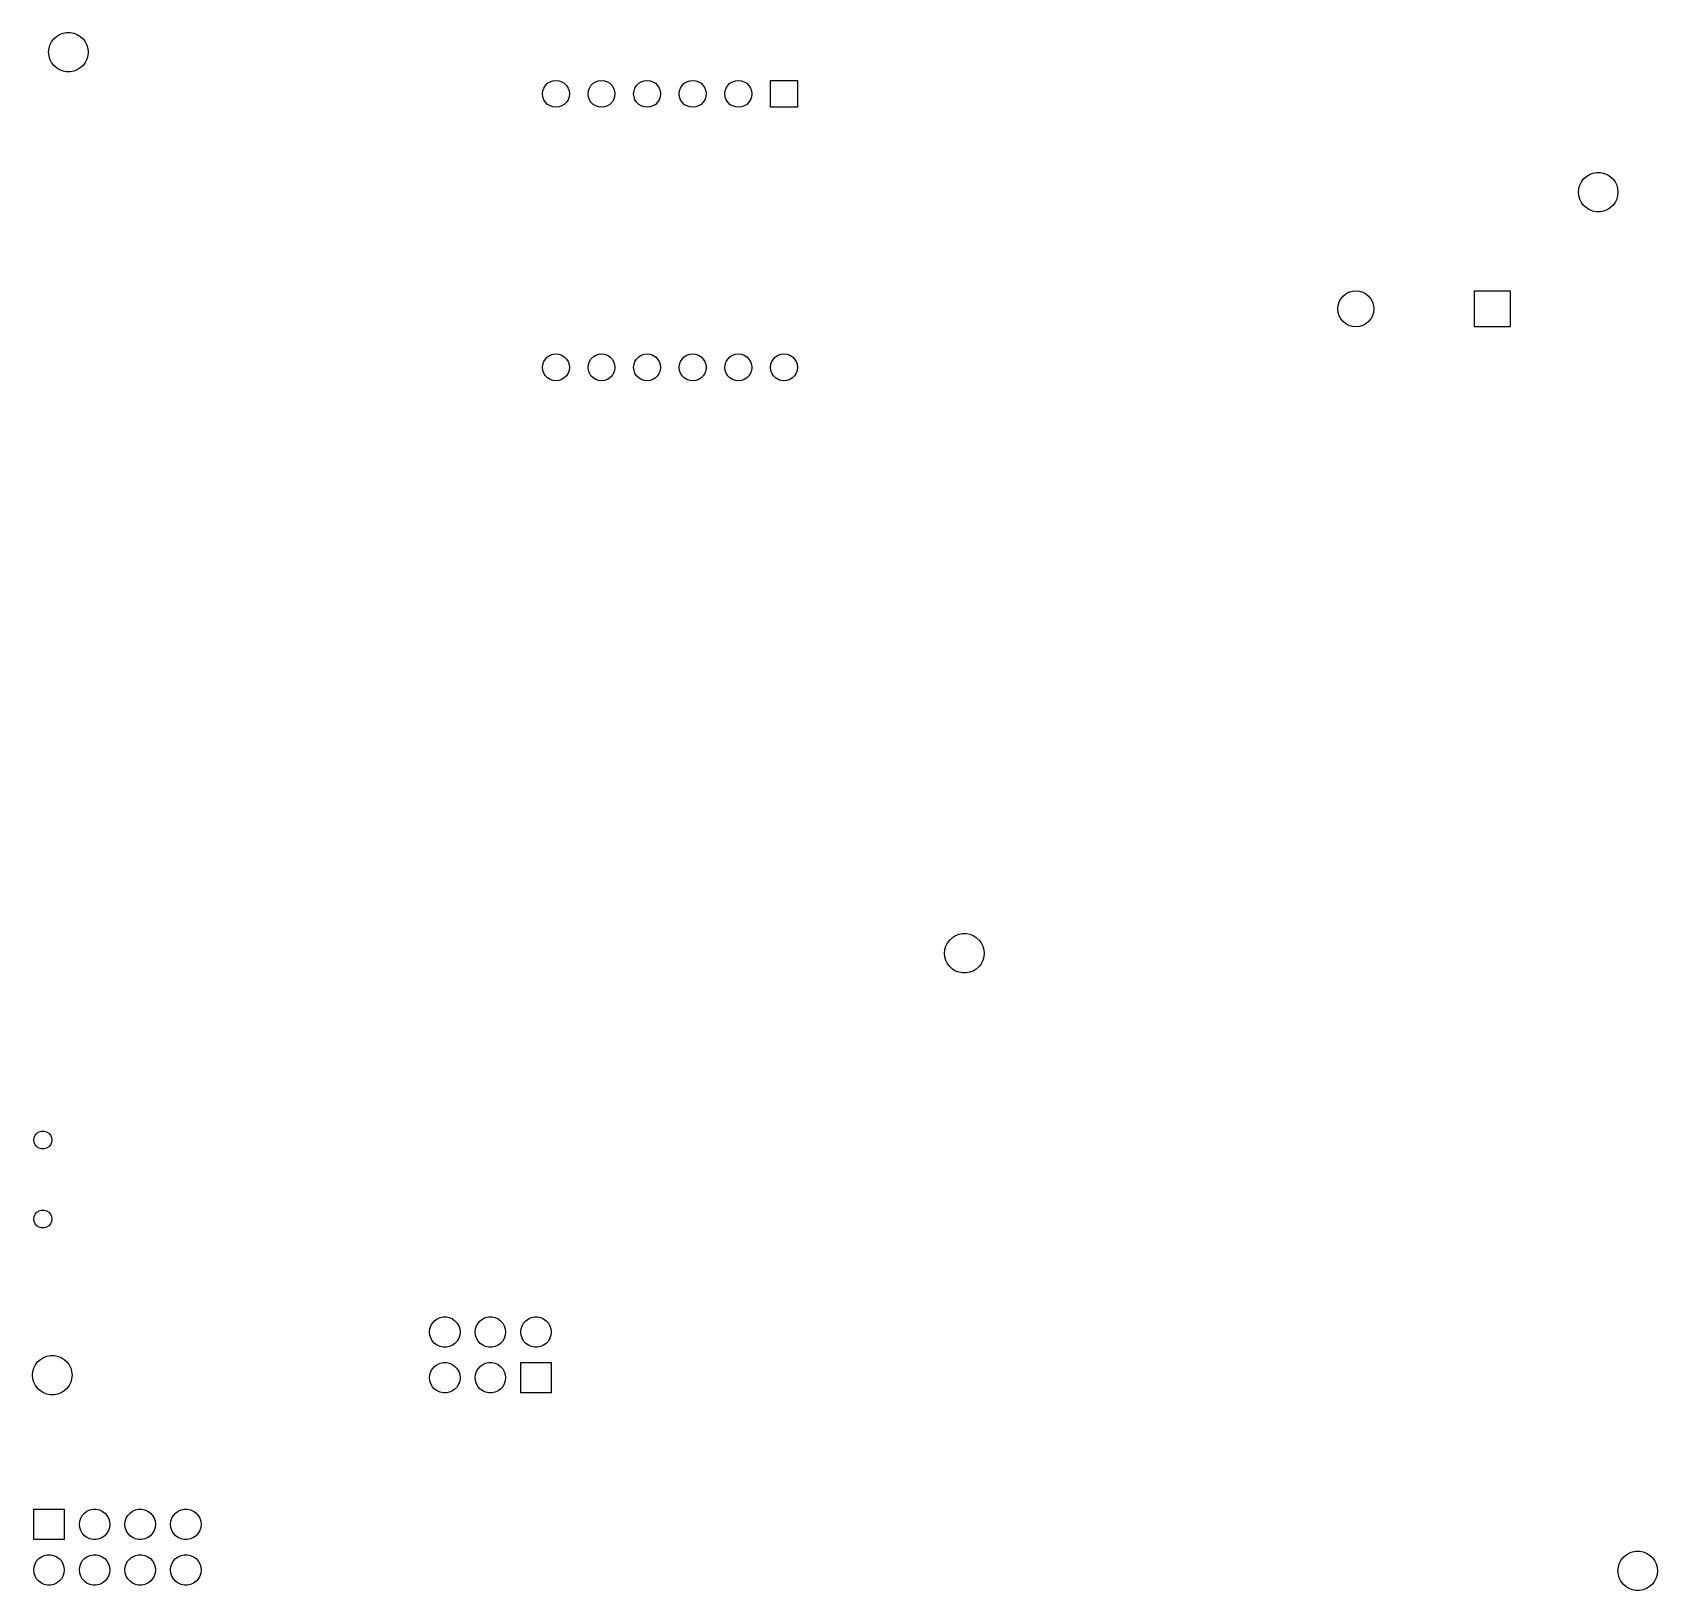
# Model space of a CAD drawing. Extents: x 102 to 192.5, y -137.9 to -51.1.
import ezdxf

# ---------------------------------------------------------------- set-up
doc = ezdxf.new("R2010")
doc.units = 0
doc.layers.add('BLACK', color=7, linetype='CONTINUOUS')

msp = doc.modelspace()

# ---------------------------------------------------------------- linework, layer by layer
at = {"layer": 'BLACK', "linetype": 'CONTINUOUS'}
for p, q in [((103.065, -51.6209), (103.187, -51.4589)), ((103.187, -51.4589), (103.337, -51.3222)), ((103.337, -51.3222), (103.51, -51.2153)), ((103.51, -51.2153), (103.699, -51.142)), ((103.699, -51.142), (103.899, -51.1047)), ((103.899, -51.1047), (104.101, -51.1047)), ((104.101, -51.1047), (104.301, -51.142)), ((104.301, -51.142), (104.49, -51.2153)), ((104.49, -51.2153), (104.663, -51.3222)), ((104.663, -51.3222), (104.813, -51.4589)), ((104.813, -51.4589), (104.935, -51.6209)), ((102.9, -52.2), (102.919, -51.9979)), ((102.919, -52.4021), (102.9, -52.2)), ((102.919, -51.9979), (102.974, -51.8026)), ((102.974, -52.5974), (102.919, -52.4021)), ((102.974, -51.8026), (103.065, -51.6209)), ((104.935, -51.6209), (105.026, -51.8026)), ((105.026, -51.8026), (105.081, -51.9979)), ((105.081, -52.4021), (105.026, -52.5974)), ((105.081, -51.9979), (105.1, -52.2)), ((105.1, -52.2), (105.081, -52.4021)), ((103.065, -52.7791), (102.974, -52.5974)), ((103.187, -52.9411), (103.065, -52.7791)), ((103.337, -53.0778), (103.187, -52.9411)), ((103.51, -53.1847), (103.337, -53.0778)), ((103.699, -53.258), (103.51, -53.1847)), ((103.899, -53.2953), (103.699, -53.258)), ((104.101, -53.2953), (103.899, -53.2953)), ((104.301, -53.258), (104.101, -53.2953)), ((104.49, -53.1847), (104.301, -53.258)), ((104.663, -53.0778), (104.49, -53.1847)), ((104.813, -52.9411), (104.663, -53.0778)), ((104.935, -52.7791), (104.813, -52.9411)), ((105.026, -52.5974), (104.935, -52.7791)), ((130.419, -54.3556), (130.474, -54.1971)), ((130.474, -54.1971), (130.564, -54.0549)), ((130.564, -54.0549), (130.682, -53.9361)), ((130.682, -53.9361), (130.825, -53.8468)), ((130.825, -53.8468), (130.983, -53.7913)), ((130.983, -53.7913), (131.15, -53.7725)), ((131.15, -53.7725), (131.317, -53.7913)), ((131.317, -53.7913), (131.475, -53.8468)), ((131.475, -53.8468), (131.618, -53.9361)), ((131.618, -53.9361), (131.736, -54.0549)), ((131.736, -54.0549), (131.826, -54.1971)), ((131.826, -54.1971), (131.881, -54.3556)), ((132.959, -54.3556), (133.014, -54.1971)), ((133.014, -54.1971), (133.104, -54.0549)), ((133.104, -54.0549), (133.222, -53.9361)), ((133.222, -53.9361), (133.365, -53.8468)), ((133.365, -53.8468), (133.523, -53.7913)), ((133.523, -53.7913), (133.69, -53.7725)), ((133.69, -53.7725), (133.857, -53.7913)), ((133.857, -53.7913), (134.015, -53.8468)), ((134.015, -53.8468), (134.158, -53.9361)), ((134.158, -53.9361), (134.276, -54.0549)), ((134.276, -54.0549), (134.366, -54.1971)), ((134.366, -54.1971), (134.421, -54.3556)), ((135.499, -54.3556), (135.554, -54.1971)), ((135.554, -54.1971), (135.644, -54.0549)), ((135.644, -54.0549), (135.762, -53.9361)), ((135.762, -53.9361), (135.905, -53.8468)), ((135.905, -53.8468), (136.063, -53.7913)), ((136.063, -53.7913), (136.23, -53.7725)), ((136.23, -53.7725), (136.397, -53.7913)), ((136.397, -53.7913), (136.555, -53.8468)), ((136.555, -53.8468), (136.698, -53.9361)), ((136.698, -53.9361), (136.816, -54.0549)), ((136.816, -54.0549), (136.906, -54.1971)), ((136.906, -54.1971), (136.961, -54.3556)), ((138.039, -54.3556), (138.094, -54.1971)), ((138.094, -54.1971), (138.184, -54.0549)), ((138.184, -54.0549), (138.302, -53.9361)), ((138.302, -53.9361), (138.445, -53.8468)), ((138.445, -53.8468), (138.603, -53.7913)), ((138.603, -53.7913), (138.77, -53.7725)), ((138.77, -53.7725), (138.937, -53.7913)), ((138.937, -53.7913), (139.095, -53.8468)), ((139.095, -53.8468), (139.238, -53.9361)), ((139.238, -53.9361), (139.356, -54.0549)), ((139.356, -54.0549), (139.446, -54.1971)), ((139.446, -54.1971), (139.501, -54.3556)), ((140.579, -54.3556), (140.634, -54.1971)), ((140.634, -54.1971), (140.724, -54.0549)), ((140.724, -54.0549), (140.842, -53.9361)), ((140.842, -53.9361), (140.985, -53.8468)), ((140.985, -53.8468), (141.143, -53.7913)), ((141.143, -53.7913), (141.31, -53.7725)), ((141.31, -53.7725), (141.477, -53.7913)), ((141.477, -53.7913), (141.635, -53.8468)), ((141.635, -53.8468), (141.778, -53.9361)), ((141.778, -53.9361), (141.896, -54.0549)), ((141.896, -54.0549), (141.986, -54.1971)), ((141.986, -54.1971), (142.041, -54.3556)), ((143.1, -55.2725), (143.1, -53.7725)), ((143.1, -53.7725), (144.6, -53.7725)), ((144.6, -53.7725), (144.6, -55.2725)), ((130.4, -54.5225), (130.419, -54.3556)), ((130.419, -54.6894), (130.4, -54.5225)), ((130.474, -54.8479), (130.419, -54.6894)), ((130.564, -54.9901), (130.474, -54.8479)), ((130.682, -55.1089), (130.564, -54.9901)), ((130.825, -55.1982), (130.682, -55.1089)), ((130.983, -55.2537), (130.825, -55.1982)), ((131.475, -55.1982), (131.317, -55.2537)), ((131.618, -55.1089), (131.475, -55.1982)), ((131.736, -54.9901), (131.618, -55.1089)), ((131.826, -54.8479), (131.736, -54.9901)), ((131.881, -54.6894), (131.826, -54.8479)), ((131.881, -54.3556), (131.9, -54.5225)), ((131.9, -54.5225), (131.881, -54.6894)), ((132.94, -54.5225), (132.959, -54.3556)), ((132.959, -54.6894), (132.94, -54.5225)), ((133.014, -54.8479), (132.959, -54.6894)), ((133.104, -54.9901), (133.014, -54.8479)), ((133.222, -55.1089), (133.104, -54.9901)), ((133.365, -55.1982), (133.222, -55.1089)), ((133.523, -55.2537), (133.365, -55.1982)), ((134.015, -55.1982), (133.857, -55.2537)), ((134.158, -55.1089), (134.015, -55.1982)), ((134.276, -54.9901), (134.158, -55.1089)), ((134.366, -54.8479), (134.276, -54.9901)), ((134.421, -54.6894), (134.366, -54.8479)), ((134.421, -54.3556), (134.44, -54.5225)), ((134.44, -54.5225), (134.421, -54.6894)), ((135.48, -54.5225), (135.499, -54.3556)), ((135.499, -54.6894), (135.48, -54.5225)), ((135.554, -54.8479), (135.499, -54.6894)), ((135.644, -54.9901), (135.554, -54.8479)), ((135.762, -55.1089), (135.644, -54.9901)), ((135.905, -55.1982), (135.762, -55.1089)), ((136.063, -55.2537), (135.905, -55.1982)), ((136.555, -55.1982), (136.397, -55.2537)), ((136.698, -55.1089), (136.555, -55.1982)), ((136.816, -54.9901), (136.698, -55.1089)), ((136.906, -54.8479), (136.816, -54.9901)), ((136.961, -54.6894), (136.906, -54.8479)), ((136.961, -54.3556), (136.98, -54.5225)), ((136.98, -54.5225), (136.961, -54.6894)), ((138.02, -54.5225), (138.039, -54.3556)), ((138.039, -54.6894), (138.02, -54.5225)), ((138.094, -54.8479), (138.039, -54.6894)), ((138.184, -54.9901), (138.094, -54.8479)), ((138.302, -55.1089), (138.184, -54.9901)), ((138.445, -55.1982), (138.302, -55.1089)), ((138.603, -55.2537), (138.445, -55.1982)), ((139.095, -55.1982), (138.937, -55.2537)), ((139.238, -55.1089), (139.095, -55.1982)), ((139.356, -54.9901), (139.238, -55.1089)), ((139.446, -54.8479), (139.356, -54.9901)), ((139.501, -54.6894), (139.446, -54.8479)), ((139.501, -54.3556), (139.52, -54.5225)), ((139.52, -54.5225), (139.501, -54.6894)), ((140.56, -54.5225), (140.579, -54.3556)), ((140.579, -54.6894), (140.56, -54.5225)), ((140.634, -54.8479), (140.579, -54.6894)), ((140.724, -54.9901), (140.634, -54.8479)), ((140.842, -55.1089), (140.724, -54.9901)), ((140.985, -55.1982), (140.842, -55.1089)), ((141.143, -55.2537), (140.985, -55.1982)), ((141.635, -55.1982), (141.477, -55.2537)), ((141.778, -55.1089), (141.635, -55.1982)), ((141.896, -54.9901), (141.778, -55.1089)), ((141.986, -54.8479), (141.896, -54.9901)), ((142.041, -54.6894), (141.986, -54.8479)), ((142.041, -54.3556), (142.06, -54.5225)), ((142.06, -54.5225), (142.041, -54.6894)), ((131.15, -55.2725), (130.983, -55.2537)), ((131.317, -55.2537), (131.15, -55.2725)), ((133.69, -55.2725), (133.523, -55.2537)), ((133.857, -55.2537), (133.69, -55.2725)), ((136.23, -55.2725), (136.063, -55.2537)), ((136.397, -55.2537), (136.23, -55.2725)), ((138.77, -55.2725), (138.603, -55.2537)), ((138.937, -55.2537), (138.77, -55.2725)), ((141.31, -55.2725), (141.143, -55.2537)), ((141.477, -55.2537), (141.31, -55.2725)), ((144.6, -55.2725), (143.1, -55.2725)), ((188.119, -59.7979), (188.174, -59.6026)), ((188.174, -59.6026), (188.265, -59.4209)), ((188.265, -59.4209), (188.387, -59.2589)), ((188.387, -59.2589), (188.537, -59.1222)), ((188.537, -59.1222), (188.71, -59.0153)), ((188.71, -59.0153), (188.899, -58.942)), ((188.899, -58.942), (189.099, -58.9047)), ((189.099, -58.9047), (189.301, -58.9047)), ((189.301, -58.9047), (189.501, -58.942)), ((189.501, -58.942), (189.69, -59.0153)), ((189.69, -59.0153), (189.863, -59.1222)), ((189.863, -59.1222), (190.013, -59.2589)), ((190.013, -59.2589), (190.135, -59.4209)), ((190.135, -59.4209), (190.226, -59.6026)), ((190.226, -59.6026), (190.281, -59.7979)), ((188.1, -60), (188.119, -59.7979)), ((188.119, -60.2021), (188.1, -60)), ((188.174, -60.3974), (188.119, -60.2021)), ((188.265, -60.5791), (188.174, -60.3974)), ((188.387, -60.7411), (188.265, -60.5791)), ((190.135, -60.5791), (190.013, -60.7411)), ((190.226, -60.3974), (190.135, -60.5791)), ((190.281, -60.2021), (190.226, -60.3974)), ((190.281, -59.7979), (190.3, -60)), ((190.3, -60), (190.281, -60.2021)), ((188.537, -60.8778), (188.387, -60.7411)), ((188.71, -60.9847), (188.537, -60.8778)), ((188.899, -61.058), (188.71, -60.9847)), ((189.099, -61.0953), (188.899, -61.058)), ((189.301, -61.0953), (189.099, -61.0953)), ((189.501, -61.058), (189.301, -61.0953)), ((189.69, -60.9847), (189.501, -61.058)), ((189.863, -60.8778), (189.69, -60.9847)), ((190.013, -60.7411), (189.863, -60.8778)), ((174.776, -66.1173), (174.869, -65.9444)), ((174.869, -65.9444), (174.993, -65.7929)), ((174.993, -65.7929), (175.144, -65.6685)), ((175.144, -65.6685), (175.317, -65.5761)), ((175.317, -65.5761), (175.505, -65.5192)), ((175.505, -65.5192), (175.7, -65.5)), ((175.7, -65.5), (175.895, -65.5192)), ((175.895, -65.5192), (176.083, -65.5761)), ((176.083, -65.5761), (176.256, -65.6685)), ((176.256, -65.6685), (176.407, -65.7929)), ((176.407, -65.7929), (176.531, -65.9444)), ((176.531, -65.9444), (176.624, -66.1173)), ((182.3, -67.5), (182.3, -65.5)), ((182.3, -65.5), (184.3, -65.5)), ((184.3, -65.5), (184.3, -67.5)), ((174.7, -66.5), (174.719, -66.3049)), ((174.719, -66.6951), (174.7, -66.5)), ((174.719, -66.3049), (174.776, -66.1173)), ((174.776, -66.8827), (174.719, -66.6951)), ((174.869, -67.0556), (174.776, -66.8827)), ((176.624, -66.8827), (176.531, -67.0556)), ((176.624, -66.1173), (176.681, -66.3049)), ((176.681, -66.6951), (176.624, -66.8827)), ((176.681, -66.3049), (176.7, -66.5)), ((176.7, -66.5), (176.681, -66.6951)), ((174.993, -67.2071), (174.869, -67.0556)), ((175.144, -67.3315), (174.993, -67.2071)), ((175.317, -67.4239), (175.144, -67.3315)), ((175.505, -67.4808), (175.317, -67.4239)), ((175.7, -67.5), (175.505, -67.4808)), ((175.895, -67.4808), (175.7, -67.5)), ((176.083, -67.4239), (175.895, -67.4808)), ((176.256, -67.3315), (176.083, -67.4239)), ((176.407, -67.2071), (176.256, -67.3315)), ((176.531, -67.0556), (176.407, -67.2071)), ((184.3, -67.5), (182.3, -67.5)), ((130.4, -69.7625), (130.419, -69.5956)), ((130.419, -69.5956), (130.474, -69.4371)), ((130.474, -69.4371), (130.564, -69.2949)), ((130.564, -69.2949), (130.682, -69.1761)), ((130.682, -69.1761), (130.825, -69.0868)), ((130.825, -69.0868), (130.983, -69.0313)), ((130.983, -69.0313), (131.15, -69.0125)), ((131.15, -69.0125), (131.317, -69.0313)), ((131.317, -69.0313), (131.475, -69.0868)), ((131.475, -69.0868), (131.618, -69.1761)), ((131.618, -69.1761), (131.736, -69.2949)), ((131.736, -69.2949), (131.826, -69.4371)), ((131.826, -69.4371), (131.881, -69.5956)), ((131.881, -69.5956), (131.9, -69.7625)), ((132.94, -69.7625), (132.959, -69.5956)), ((132.959, -69.5956), (133.014, -69.4371)), ((133.014, -69.4371), (133.104, -69.2949)), ((133.104, -69.2949), (133.222, -69.1761)), ((133.222, -69.1761), (133.365, -69.0868)), ((133.365, -69.0868), (133.523, -69.0313)), ((133.523, -69.0313), (133.69, -69.0125)), ((133.69, -69.0125), (133.857, -69.0313)), ((133.857, -69.0313), (134.015, -69.0868)), ((134.015, -69.0868), (134.158, -69.1761)), ((134.158, -69.1761), (134.276, -69.2949)), ((134.276, -69.2949), (134.366, -69.4371)), ((134.366, -69.4371), (134.421, -69.5956)), ((134.421, -69.5956), (134.44, -69.7625)), ((135.48, -69.7625), (135.499, -69.5956)), ((135.499, -69.5956), (135.554, -69.4371)), ((135.554, -69.4371), (135.644, -69.2949)), ((135.644, -69.2949), (135.762, -69.1761)), ((135.762, -69.1761), (135.905, -69.0868)), ((135.905, -69.0868), (136.063, -69.0313)), ((136.063, -69.0313), (136.23, -69.0125)), ((136.23, -69.0125), (136.397, -69.0313)), ((136.397, -69.0313), (136.555, -69.0868)), ((136.555, -69.0868), (136.698, -69.1761)), ((136.698, -69.1761), (136.816, -69.2949)), ((136.816, -69.2949), (136.906, -69.4371)), ((136.906, -69.4371), (136.961, -69.5956)), ((136.961, -69.5956), (136.98, -69.7625)), ((138.02, -69.7625), (138.039, -69.5956)), ((138.039, -69.5956), (138.094, -69.4371)), ((138.094, -69.4371), (138.184, -69.2949)), ((138.184, -69.2949), (138.302, -69.1761)), ((138.302, -69.1761), (138.445, -69.0868)), ((138.445, -69.0868), (138.603, -69.0313)), ((138.603, -69.0313), (138.77, -69.0125)), ((138.77, -69.0125), (138.937, -69.0313)), ((138.937, -69.0313), (139.095, -69.0868)), ((139.095, -69.0868), (139.238, -69.1761)), ((139.238, -69.1761), (139.356, -69.2949)), ((139.356, -69.2949), (139.446, -69.4371)), ((139.446, -69.4371), (139.501, -69.5956)), ((139.501, -69.5956), (139.52, -69.7625)), ((140.56, -69.7625), (140.579, -69.5956)), ((140.579, -69.5956), (140.634, -69.4371)), ((140.634, -69.4371), (140.724, -69.2949)), ((140.724, -69.2949), (140.842, -69.1761)), ((140.842, -69.1761), (140.985, -69.0868)), ((140.985, -69.0868), (141.143, -69.0313)), ((141.143, -69.0313), (141.31, -69.0125)), ((141.31, -69.0125), (141.477, -69.0313)), ((141.477, -69.0313), (141.635, -69.0868)), ((141.635, -69.0868), (141.778, -69.1761)), ((141.778, -69.1761), (141.896, -69.2949)), ((141.896, -69.2949), (141.986, -69.4371)), ((141.986, -69.4371), (142.041, -69.5956)), ((142.041, -69.5956), (142.06, -69.7625)), ((143.1, -69.7625), (143.119, -69.5956)), ((143.119, -69.5956), (143.174, -69.4371)), ((143.174, -69.4371), (143.264, -69.2949)), ((143.264, -69.2949), (143.382, -69.1761)), ((143.382, -69.1761), (143.525, -69.0868)), ((143.525, -69.0868), (143.683, -69.0313)), ((143.683, -69.0313), (143.85, -69.0125)), ((143.85, -69.0125), (144.017, -69.0313)), ((144.017, -69.0313), (144.175, -69.0868)), ((144.175, -69.0868), (144.318, -69.1761)), ((144.318, -69.1761), (144.436, -69.2949)), ((144.436, -69.2949), (144.526, -69.4371)), ((144.526, -69.4371), (144.581, -69.5956)), ((144.581, -69.5956), (144.6, -69.7625)), ((130.419, -69.9294), (130.4, -69.7625)), ((130.474, -70.0879), (130.419, -69.9294)), ((130.564, -70.2301), (130.474, -70.0879)), ((130.682, -70.3489), (130.564, -70.2301)), ((130.825, -70.4382), (130.682, -70.3489)), ((130.983, -70.4937), (130.825, -70.4382)), ((131.15, -70.5125), (130.983, -70.4937)), ((131.317, -70.4937), (131.15, -70.5125)), ((131.475, -70.4382), (131.317, -70.4937)), ((131.618, -70.3489), (131.475, -70.4382)), ((131.736, -70.2301), (131.618, -70.3489)), ((131.826, -70.0879), (131.736, -70.2301)), ((131.881, -69.9294), (131.826, -70.0879)), ((131.9, -69.7625), (131.881, -69.9294)), ((132.959, -69.9294), (132.94, -69.7625)), ((133.014, -70.0879), (132.959, -69.9294)), ((133.104, -70.2301), (133.014, -70.0879)), ((133.222, -70.3489), (133.104, -70.2301)), ((133.365, -70.4382), (133.222, -70.3489)), ((133.523, -70.4937), (133.365, -70.4382)), ((133.69, -70.5125), (133.523, -70.4937)), ((133.857, -70.4937), (133.69, -70.5125)), ((134.015, -70.4382), (133.857, -70.4937)), ((134.158, -70.3489), (134.015, -70.4382)), ((134.276, -70.2301), (134.158, -70.3489)), ((134.366, -70.0879), (134.276, -70.2301)), ((134.421, -69.9294), (134.366, -70.0879)), ((134.44, -69.7625), (134.421, -69.9294)), ((135.499, -69.9294), (135.48, -69.7625)), ((135.554, -70.0879), (135.499, -69.9294)), ((135.644, -70.2301), (135.554, -70.0879)), ((135.762, -70.3489), (135.644, -70.2301)), ((135.905, -70.4382), (135.762, -70.3489)), ((136.063, -70.4937), (135.905, -70.4382)), ((136.23, -70.5125), (136.063, -70.4937)), ((136.397, -70.4937), (136.23, -70.5125)), ((136.555, -70.4382), (136.397, -70.4937)), ((136.698, -70.3489), (136.555, -70.4382)), ((136.816, -70.2301), (136.698, -70.3489)), ((136.906, -70.0879), (136.816, -70.2301)), ((136.961, -69.9294), (136.906, -70.0879)), ((136.98, -69.7625), (136.961, -69.9294)), ((138.039, -69.9294), (138.02, -69.7625)), ((138.094, -70.0879), (138.039, -69.9294)), ((138.184, -70.2301), (138.094, -70.0879)), ((138.302, -70.3489), (138.184, -70.2301)), ((138.445, -70.4382), (138.302, -70.3489)), ((138.603, -70.4937), (138.445, -70.4382)), ((138.77, -70.5125), (138.603, -70.4937)), ((138.937, -70.4937), (138.77, -70.5125)), ((139.095, -70.4382), (138.937, -70.4937)), ((139.238, -70.3489), (139.095, -70.4382)), ((139.356, -70.2301), (139.238, -70.3489)), ((139.446, -70.0879), (139.356, -70.2301)), ((139.501, -69.9294), (139.446, -70.0879)), ((139.52, -69.7625), (139.501, -69.9294)), ((140.579, -69.9294), (140.56, -69.7625)), ((140.634, -70.0879), (140.579, -69.9294)), ((140.724, -70.2301), (140.634, -70.0879)), ((140.842, -70.3489), (140.724, -70.2301)), ((140.985, -70.4382), (140.842, -70.3489)), ((141.143, -70.4937), (140.985, -70.4382)), ((141.31, -70.5125), (141.143, -70.4937)), ((141.477, -70.4937), (141.31, -70.5125)), ((141.635, -70.4382), (141.477, -70.4937)), ((141.778, -70.3489), (141.635, -70.4382)), ((141.896, -70.2301), (141.778, -70.3489)), ((141.986, -70.0879), (141.896, -70.2301)), ((142.041, -69.9294), (141.986, -70.0879)), ((142.06, -69.7625), (142.041, -69.9294)), ((143.119, -69.9294), (143.1, -69.7625)), ((143.174, -70.0879), (143.119, -69.9294)), ((143.264, -70.2301), (143.174, -70.0879)), ((143.382, -70.3489), (143.264, -70.2301)), ((143.525, -70.4382), (143.382, -70.3489)), ((143.683, -70.4937), (143.525, -70.4382)), ((143.85, -70.5125), (143.683, -70.4937)), ((144.017, -70.4937), (143.85, -70.5125)), ((144.175, -70.4382), (144.017, -70.4937)), ((144.318, -70.3489), (144.175, -70.4382)), ((144.436, -70.2301), (144.318, -70.3489)), ((144.526, -70.0879), (144.436, -70.2301)), ((144.581, -69.9294), (144.526, -70.0879)), ((144.6, -69.7625), (144.581, -69.9294)), ((153.41, -101.415), (153.599, -101.342)), ((153.599, -101.342), (153.799, -101.305)), ((153.799, -101.305), (154.001, -101.305)), ((154.001, -101.305), (154.201, -101.342)), ((154.201, -101.342), (154.39, -101.415)), ((152.8, -102.4), (152.819, -102.198)), ((152.819, -102.198), (152.874, -102.003)), ((152.874, -102.003), (152.965, -101.821)), ((152.965, -101.821), (153.087, -101.659)), ((153.087, -101.659), (153.237, -101.522)), ((153.237, -101.522), (153.41, -101.415)), ((154.39, -101.415), (154.563, -101.522)), ((154.563, -101.522), (154.713, -101.659)), ((154.713, -101.659), (154.835, -101.821)), ((154.835, -101.821), (154.926, -102.003)), ((154.926, -102.003), (154.981, -102.198)), ((154.981, -102.198), (155, -102.4)), ((152.819, -102.602), (152.8, -102.4)), ((152.874, -102.797), (152.819, -102.602)), ((152.965, -102.979), (152.874, -102.797)), ((153.087, -103.141), (152.965, -102.979)), ((153.237, -103.278), (153.087, -103.141)), ((154.713, -103.141), (154.563, -103.278)), ((154.835, -102.979), (154.713, -103.141)), ((154.926, -102.797), (154.835, -102.979)), ((154.981, -102.602), (154.926, -102.797)), ((155, -102.4), (154.981, -102.602)), ((153.41, -103.385), (153.237, -103.278)), ((153.599, -103.458), (153.41, -103.385)), ((153.799, -103.495), (153.599, -103.458)), ((154.001, -103.495), (153.799, -103.495)), ((154.201, -103.458), (154.001, -103.495)), ((154.39, -103.385), (154.201, -103.458)), ((154.563, -103.278), (154.39, -103.385)), ((102.075, -112.8), (102.095, -112.659)), ((102.095, -112.941), (102.075, -112.8)), ((102.095, -112.659), (102.154, -112.53)), ((102.154, -113.07), (102.095, -112.941)), ((102.154, -112.53), (102.248, -112.422)), ((102.248, -113.178), (102.154, -113.07)), ((102.248, -112.422), (102.367, -112.345)), ((102.367, -112.345), (102.504, -112.305)), ((102.504, -112.305), (102.646, -112.305)), ((102.646, -112.305), (102.783, -112.345)), ((102.783, -112.345), (102.902, -112.422)), ((102.902, -112.422), (102.996, -112.53)), ((102.996, -113.07), (102.902, -113.178)), ((102.996, -112.53), (103.055, -112.659)), ((103.055, -112.941), (102.996, -113.07)), ((103.055, -112.659), (103.075, -112.8)), ((103.075, -112.8), (103.055, -112.941)), ((102.367, -113.255), (102.248, -113.178)), ((102.504, -113.295), (102.367, -113.255)), ((102.646, -113.295), (102.504, -113.295)), ((102.783, -113.255), (102.646, -113.295)), ((102.902, -113.178), (102.783, -113.255)), ((102.248, -116.822), (102.367, -116.745)), ((102.367, -116.745), (102.504, -116.705)), ((102.504, -116.705), (102.646, -116.705)), ((102.646, -116.705), (102.783, -116.745)), ((102.783, -116.745), (102.902, -116.822)), ((102.075, -117.2), (102.095, -117.059)), ((102.095, -117.341), (102.075, -117.2)), ((102.095, -117.059), (102.154, -116.93)), ((102.154, -117.47), (102.095, -117.341)), ((102.154, -116.93), (102.248, -116.822)), ((102.248, -117.578), (102.154, -117.47)), ((102.367, -117.655), (102.248, -117.578)), ((102.902, -117.578), (102.783, -117.655)), ((102.902, -116.822), (102.996, -116.93)), ((102.996, -117.47), (102.902, -117.578)), ((102.996, -116.93), (103.055, -117.059)), ((103.055, -117.341), (102.996, -117.47)), ((103.055, -117.059), (103.075, -117.2)), ((103.075, -117.2), (103.055, -117.341)), ((102.504, -117.695), (102.367, -117.655)), ((102.646, -117.695), (102.504, -117.695)), ((102.783, -117.655), (102.646, -117.695)), ((124.183, -123.154), (124.272, -123)), ((124.272, -123), (124.391, -122.868)), ((124.391, -122.868), (124.535, -122.764)), ((124.535, -122.764), (124.697, -122.692)), ((124.697, -122.692), (124.871, -122.655)), ((124.871, -122.655), (125.049, -122.655)), ((125.049, -122.655), (125.223, -122.692)), ((125.223, -122.692), (125.385, -122.764)), ((125.385, -122.764), (125.529, -122.868)), ((125.529, -122.868), (125.648, -123)), ((125.648, -123), (125.737, -123.154)), ((126.723, -123.154), (126.812, -123)), ((126.812, -123), (126.931, -122.868)), ((126.931, -122.868), (127.075, -122.764)), ((127.075, -122.764), (127.237, -122.692)), ((127.237, -122.692), (127.411, -122.655)), ((127.411, -122.655), (127.589, -122.655)), ((127.589, -122.655), (127.763, -122.692)), ((127.763, -122.692), (127.925, -122.764)), ((127.925, -122.764), (128.069, -122.868)), ((128.069, -122.868), (128.188, -123)), ((128.188, -123), (128.277, -123.154)), ((129.263, -123.154), (129.352, -123)), ((129.352, -123), (129.471, -122.868)), ((129.471, -122.868), (129.615, -122.764)), ((129.615, -122.764), (129.777, -122.692)), ((129.777, -122.692), (129.951, -122.655)), ((129.951, -122.655), (130.129, -122.655)), ((130.129, -122.655), (130.303, -122.692)), ((130.303, -122.692), (130.465, -122.764)), ((130.465, -122.764), (130.609, -122.868)), ((130.609, -122.868), (130.728, -123)), ((130.728, -123), (130.817, -123.154)), ((124.11, -123.5), (124.129, -123.323)), ((124.129, -123.677), (124.11, -123.5)), ((124.129, -123.323), (124.183, -123.154)), ((124.183, -123.846), (124.129, -123.677)), ((124.272, -124), (124.183, -123.846)), ((125.737, -123.846), (125.648, -124)), ((125.737, -123.154), (125.791, -123.323)), ((125.791, -123.677), (125.737, -123.846)), ((125.791, -123.323), (125.81, -123.5)), ((125.81, -123.5), (125.791, -123.677)), ((126.65, -123.5), (126.669, -123.323)), ((126.669, -123.677), (126.65, -123.5)), ((126.669, -123.323), (126.723, -123.154)), ((126.723, -123.846), (126.669, -123.677)), ((126.812, -124), (126.723, -123.846)), ((128.277, -123.846), (128.188, -124)), ((128.277, -123.154), (128.331, -123.323)), ((128.331, -123.677), (128.277, -123.846)), ((128.331, -123.323), (128.35, -123.5)), ((128.35, -123.5), (128.331, -123.677)), ((129.19, -123.5), (129.209, -123.323)), ((129.209, -123.677), (129.19, -123.5)), ((129.209, -123.323), (129.263, -123.154)), ((129.263, -123.846), (129.209, -123.677)), ((129.352, -124), (129.263, -123.846)), ((130.817, -123.846), (130.728, -124)), ((130.817, -123.154), (130.871, -123.323)), ((130.871, -123.677), (130.817, -123.846)), ((130.871, -123.323), (130.89, -123.5)), ((130.89, -123.5), (130.871, -123.677)), ((102.61, -124.915), (102.799, -124.842)), ((102.799, -124.842), (102.999, -124.805)), ((102.999, -124.805), (103.201, -124.805)), ((103.201, -124.805), (103.401, -124.842)), ((103.401, -124.842), (103.59, -124.915)), ((124.391, -124.132), (124.272, -124)), ((124.535, -124.236), (124.391, -124.132)), ((124.697, -124.308), (124.535, -124.236)), ((124.871, -124.345), (124.697, -124.308)), ((125.049, -124.345), (124.871, -124.345)), ((125.223, -124.308), (125.049, -124.345)), ((125.385, -124.236), (125.223, -124.308)), ((125.529, -124.132), (125.385, -124.236)), ((125.648, -124), (125.529, -124.132)), ((126.931, -124.132), (126.812, -124)), ((127.075, -124.236), (126.931, -124.132)), ((127.237, -124.308), (127.075, -124.236)), ((127.411, -124.345), (127.237, -124.308)), ((127.589, -124.345), (127.411, -124.345)), ((127.763, -124.308), (127.589, -124.345)), ((127.925, -124.236), (127.763, -124.308)), ((128.069, -124.132), (127.925, -124.236)), ((128.188, -124), (128.069, -124.132)), ((129.471, -124.132), (129.352, -124)), ((129.615, -124.236), (129.471, -124.132)), ((129.777, -124.308), (129.615, -124.236)), ((129.951, -124.345), (129.777, -124.308)), ((130.129, -124.345), (129.951, -124.345)), ((130.303, -124.308), (130.129, -124.345)), ((130.465, -124.236), (130.303, -124.308)), ((130.609, -124.132), (130.465, -124.236)), ((130.728, -124), (130.609, -124.132)), ((102, -125.9), (102.019, -125.698)), ((102.019, -125.698), (102.074, -125.503)), ((102.074, -125.503), (102.165, -125.321)), ((102.165, -125.321), (102.287, -125.159)), ((102.287, -125.159), (102.437, -125.022)), ((102.437, -125.022), (102.61, -124.915)), ((103.59, -124.915), (103.763, -125.022)), ((103.763, -125.022), (103.913, -125.159)), ((103.913, -125.159), (104.035, -125.321)), ((104.035, -125.321), (104.126, -125.503)), ((104.126, -125.503), (104.181, -125.698)), ((104.181, -125.698), (104.2, -125.9)), ((124.129, -125.863), (124.183, -125.694)), ((124.183, -125.694), (124.272, -125.54)), ((124.272, -125.54), (124.391, -125.408)), ((124.391, -125.408), (124.535, -125.304)), ((124.535, -125.304), (124.697, -125.232)), ((124.697, -125.232), (124.871, -125.195)), ((124.871, -125.195), (125.049, -125.195)), ((125.049, -125.195), (125.223, -125.232)), ((125.223, -125.232), (125.385, -125.304)), ((125.385, -125.304), (125.529, -125.408)), ((125.529, -125.408), (125.648, -125.54)), ((125.648, -125.54), (125.737, -125.694)), ((125.737, -125.694), (125.791, -125.863)), ((126.669, -125.863), (126.723, -125.694)), ((126.723, -125.694), (126.812, -125.54)), ((126.812, -125.54), (126.931, -125.408)), ((126.931, -125.408), (127.075, -125.304)), ((127.075, -125.304), (127.237, -125.232)), ((127.237, -125.232), (127.411, -125.195)), ((127.411, -125.195), (127.589, -125.195)), ((127.589, -125.195), (127.763, -125.232)), ((127.763, -125.232), (127.925, -125.304)), ((127.925, -125.304), (128.069, -125.408)), ((128.069, -125.408), (128.188, -125.54)), ((128.188, -125.54), (128.277, -125.694)), ((128.277, -125.694), (128.331, -125.863)), ((129.19, -126.89), (129.19, -125.19)), ((129.19, -125.19), (130.89, -125.19)), ((130.89, -125.19), (130.89, -126.89)), ((102.019, -126.102), (102, -125.9)), ((102.074, -126.297), (102.019, -126.102)), ((102.165, -126.479), (102.074, -126.297)), ((102.287, -126.641), (102.165, -126.479)), ((102.437, -126.778), (102.287, -126.641)), ((103.913, -126.641), (103.763, -126.778)), ((104.035, -126.479), (103.913, -126.641)), ((104.126, -126.297), (104.035, -126.479)), ((104.181, -126.102), (104.126, -126.297)), ((104.2, -125.9), (104.181, -126.102)), ((124.11, -126.04), (124.129, -125.863)), ((124.129, -126.217), (124.11, -126.04)), ((124.183, -126.386), (124.129, -126.217)), ((124.272, -126.54), (124.183, -126.386)), ((124.391, -126.672), (124.272, -126.54)), ((124.535, -126.776), (124.391, -126.672)), ((125.529, -126.672), (125.385, -126.776)), ((125.648, -126.54), (125.529, -126.672)), ((125.737, -126.386), (125.648, -126.54)), ((125.791, -126.217), (125.737, -126.386)), ((125.791, -125.863), (125.81, -126.04)), ((125.81, -126.04), (125.791, -126.217)), ((126.65, -126.04), (126.669, -125.863)), ((126.669, -126.217), (126.65, -126.04)), ((126.723, -126.386), (126.669, -126.217)), ((126.812, -126.54), (126.723, -126.386)), ((126.931, -126.672), (126.812, -126.54)), ((127.075, -126.776), (126.931, -126.672)), ((128.069, -126.672), (127.925, -126.776)), ((128.188, -126.54), (128.069, -126.672)), ((128.277, -126.386), (128.188, -126.54)), ((128.331, -126.217), (128.277, -126.386)), ((128.331, -125.863), (128.35, -126.04)), ((128.35, -126.04), (128.331, -126.217)), ((102.61, -126.885), (102.437, -126.778)), ((102.799, -126.958), (102.61, -126.885)), ((102.999, -126.995), (102.799, -126.958)), ((103.201, -126.995), (102.999, -126.995)), ((103.401, -126.958), (103.201, -126.995)), ((103.59, -126.885), (103.401, -126.958)), ((103.763, -126.778), (103.59, -126.885)), ((124.697, -126.848), (124.535, -126.776)), ((124.871, -126.885), (124.697, -126.848)), ((125.049, -126.885), (124.871, -126.885)), ((125.223, -126.848), (125.049, -126.885)), ((125.385, -126.776), (125.223, -126.848)), ((127.237, -126.848), (127.075, -126.776)), ((127.411, -126.885), (127.237, -126.848)), ((127.589, -126.885), (127.411, -126.885)), ((127.763, -126.848), (127.589, -126.885)), ((127.925, -126.776), (127.763, -126.848)), ((130.89, -126.89), (129.19, -126.89)), ((102.07, -135.06), (102.07, -133.36)), ((102.07, -133.36), (103.77, -133.36)), ((103.77, -133.36), (103.77, -135.06)), ((104.629, -134.033), (104.683, -133.864)), ((104.683, -133.864), (104.772, -133.71)), ((104.772, -133.71), (104.891, -133.578)), ((104.891, -133.578), (105.035, -133.474)), ((105.035, -133.474), (105.197, -133.402)), ((105.197, -133.402), (105.371, -133.365)), ((105.371, -133.365), (105.549, -133.365)), ((105.549, -133.365), (105.723, -133.402)), ((105.723, -133.402), (105.885, -133.474)), ((105.885, -133.474), (106.029, -133.578)), ((106.029, -133.578), (106.148, -133.71)), ((106.148, -133.71), (106.237, -133.864)), ((106.237, -133.864), (106.291, -134.033)), ((107.169, -134.033), (107.223, -133.864)), ((107.223, -133.864), (107.312, -133.71)), ((107.312, -133.71), (107.431, -133.578)), ((107.431, -133.578), (107.575, -133.474)), ((107.575, -133.474), (107.737, -133.402)), ((107.737, -133.402), (107.911, -133.365)), ((107.911, -133.365), (108.089, -133.365)), ((108.089, -133.365), (108.263, -133.402)), ((108.263, -133.402), (108.425, -133.474)), ((108.425, -133.474), (108.569, -133.578)), ((108.569, -133.578), (108.688, -133.71)), ((108.688, -133.71), (108.777, -133.864)), ((108.777, -133.864), (108.831, -134.033)), ((109.709, -134.033), (109.763, -133.864)), ((109.763, -133.864), (109.852, -133.71)), ((109.852, -133.71), (109.971, -133.578)), ((109.971, -133.578), (110.115, -133.474)), ((110.115, -133.474), (110.277, -133.402)), ((110.277, -133.402), (110.451, -133.365)), ((110.451, -133.365), (110.629, -133.365)), ((110.629, -133.365), (110.803, -133.402)), ((110.803, -133.402), (110.965, -133.474)), ((110.965, -133.474), (111.109, -133.578)), ((111.109, -133.578), (111.228, -133.71)), ((111.228, -133.71), (111.317, -133.864)), ((111.317, -133.864), (111.371, -134.033)), ((104.61, -134.21), (104.629, -134.033)), ((104.629, -134.387), (104.61, -134.21)), ((104.683, -134.556), (104.629, -134.387)), ((104.772, -134.71), (104.683, -134.556)), ((104.891, -134.842), (104.772, -134.71)), ((105.035, -134.946), (104.891, -134.842)), ((106.029, -134.842), (105.885, -134.946)), ((106.148, -134.71), (106.029, -134.842)), ((106.237, -134.556), (106.148, -134.71)), ((106.291, -134.387), (106.237, -134.556)), ((106.291, -134.033), (106.31, -134.21)), ((106.31, -134.21), (106.291, -134.387)), ((107.15, -134.21), (107.169, -134.033)), ((107.169, -134.387), (107.15, -134.21)), ((107.223, -134.556), (107.169, -134.387)), ((107.312, -134.71), (107.223, -134.556)), ((107.431, -134.842), (107.312, -134.71)), ((107.575, -134.946), (107.431, -134.842)), ((108.569, -134.842), (108.425, -134.946)), ((108.688, -134.71), (108.569, -134.842)), ((108.777, -134.556), (108.688, -134.71)), ((108.831, -134.387), (108.777, -134.556)), ((108.831, -134.033), (108.85, -134.21)), ((108.85, -134.21), (108.831, -134.387)), ((109.69, -134.21), (109.709, -134.033)), ((109.709, -134.387), (109.69, -134.21)), ((109.763, -134.556), (109.709, -134.387)), ((109.852, -134.71), (109.763, -134.556)), ((109.971, -134.842), (109.852, -134.71)), ((110.115, -134.946), (109.971, -134.842)), ((111.109, -134.842), (110.965, -134.946)), ((111.228, -134.71), (111.109, -134.842)), ((111.317, -134.556), (111.228, -134.71)), ((111.371, -134.387), (111.317, -134.556)), ((111.371, -134.033), (111.39, -134.21)), ((111.39, -134.21), (111.371, -134.387)), ((103.77, -135.06), (102.07, -135.06)), ((105.197, -135.018), (105.035, -134.946)), ((105.371, -135.055), (105.197, -135.018)), ((105.549, -135.055), (105.371, -135.055)), ((105.723, -135.018), (105.549, -135.055)), ((105.885, -134.946), (105.723, -135.018)), ((107.737, -135.018), (107.575, -134.946)), ((107.911, -135.055), (107.737, -135.018)), ((108.089, -135.055), (107.911, -135.055)), ((108.263, -135.018), (108.089, -135.055)), ((108.425, -134.946), (108.263, -135.018)), ((110.277, -135.018), (110.115, -134.946)), ((110.451, -135.055), (110.277, -135.018)), ((110.629, -135.055), (110.451, -135.055)), ((110.803, -135.018), (110.629, -135.055)), ((110.965, -134.946), (110.803, -135.018)), ((190.91, -135.815), (191.099, -135.742)), ((191.099, -135.742), (191.299, -135.705)), ((191.299, -135.705), (191.501, -135.705)), ((191.501, -135.705), (191.701, -135.742)), ((191.701, -135.742), (191.89, -135.815)), ((102.07, -136.75), (102.089, -136.573)), ((102.089, -136.573), (102.143, -136.404)), ((102.143, -136.404), (102.232, -136.25)), ((102.232, -136.25), (102.351, -136.118)), ((102.351, -136.118), (102.495, -136.014)), ((102.495, -136.014), (102.657, -135.942)), ((102.657, -135.942), (102.831, -135.905)), ((102.831, -135.905), (103.009, -135.905)), ((103.009, -135.905), (103.183, -135.942)), ((103.183, -135.942), (103.345, -136.014)), ((103.345, -136.014), (103.489, -136.118)), ((103.489, -136.118), (103.608, -136.25)), ((103.608, -136.25), (103.697, -136.404)), ((103.697, -136.404), (103.751, -136.573)), ((103.751, -136.573), (103.77, -136.75)), ((104.61, -136.75), (104.629, -136.573)), ((104.629, -136.573), (104.683, -136.404)), ((104.683, -136.404), (104.772, -136.25)), ((104.772, -136.25), (104.891, -136.118)), ((104.891, -136.118), (105.035, -136.014)), ((105.035, -136.014), (105.197, -135.942)), ((105.197, -135.942), (105.371, -135.905)), ((105.371, -135.905), (105.549, -135.905)), ((105.549, -135.905), (105.723, -135.942)), ((105.723, -135.942), (105.885, -136.014)), ((105.885, -136.014), (106.029, -136.118)), ((106.029, -136.118), (106.148, -136.25)), ((106.148, -136.25), (106.237, -136.404)), ((106.237, -136.404), (106.291, -136.573)), ((106.291, -136.573), (106.31, -136.75)), ((107.15, -136.75), (107.169, -136.573)), ((107.169, -136.573), (107.223, -136.404)), ((107.223, -136.404), (107.312, -136.25)), ((107.312, -136.25), (107.431, -136.118)), ((107.431, -136.118), (107.575, -136.014)), ((107.575, -136.014), (107.737, -135.942)), ((107.737, -135.942), (107.911, -135.905)), ((107.911, -135.905), (108.089, -135.905)), ((108.089, -135.905), (108.263, -135.942)), ((108.263, -135.942), (108.425, -136.014)), ((108.425, -136.014), (108.569, -136.118)), ((108.569, -136.118), (108.688, -136.25)), ((108.688, -136.25), (108.777, -136.404)), ((108.777, -136.404), (108.831, -136.573)), ((108.831, -136.573), (108.85, -136.75)), ((109.69, -136.75), (109.709, -136.573)), ((109.709, -136.573), (109.763, -136.404)), ((109.763, -136.404), (109.852, -136.25)), ((109.852, -136.25), (109.971, -136.118)), ((109.971, -136.118), (110.115, -136.014)), ((110.115, -136.014), (110.277, -135.942)), ((110.277, -135.942), (110.451, -135.905)), ((110.451, -135.905), (110.629, -135.905)), ((110.629, -135.905), (110.803, -135.942)), ((110.803, -135.942), (110.965, -136.014)), ((110.965, -136.014), (111.109, -136.118)), ((111.109, -136.118), (111.228, -136.25)), ((111.228, -136.25), (111.317, -136.404)), ((111.317, -136.404), (111.371, -136.573)), ((111.371, -136.573), (111.39, -136.75)), ((190.3, -136.8), (190.319, -136.598)), ((190.319, -136.598), (190.374, -136.403)), ((190.374, -136.403), (190.465, -136.221)), ((190.465, -136.221), (190.587, -136.059)), ((190.587, -136.059), (190.737, -135.922)), ((190.737, -135.922), (190.91, -135.815)), ((191.89, -135.815), (192.063, -135.922)), ((192.063, -135.922), (192.213, -136.059)), ((192.213, -136.059), (192.335, -136.221)), ((192.335, -136.221), (192.426, -136.403)), ((192.426, -136.403), (192.481, -136.598)), ((192.481, -136.598), (192.5, -136.8)), ((102.089, -136.927), (102.07, -136.75)), ((102.143, -137.096), (102.089, -136.927)), ((102.232, -137.25), (102.143, -137.096)), ((102.351, -137.382), (102.232, -137.25)), ((102.495, -137.486), (102.351, -137.382)), ((102.657, -137.558), (102.495, -137.486)), ((102.831, -137.595), (102.657, -137.558)), ((103.183, -137.558), (103.009, -137.595)), ((103.345, -137.486), (103.183, -137.558)), ((103.489, -137.382), (103.345, -137.486)), ((103.608, -137.25), (103.489, -137.382)), ((103.697, -137.096), (103.608, -137.25)), ((103.751, -136.927), (103.697, -137.096)), ((103.77, -136.75), (103.751, -136.927)), ((104.629, -136.927), (104.61, -136.75)), ((104.683, -137.096), (104.629, -136.927)), ((104.772, -137.25), (104.683, -137.096)), ((104.891, -137.382), (104.772, -137.25)), ((105.035, -137.486), (104.891, -137.382)), ((105.197, -137.558), (105.035, -137.486)), ((105.371, -137.595), (105.197, -137.558)), ((105.723, -137.558), (105.549, -137.595)), ((105.885, -137.486), (105.723, -137.558)), ((106.029, -137.382), (105.885, -137.486)), ((106.148, -137.25), (106.029, -137.382)), ((106.237, -137.096), (106.148, -137.25)), ((106.291, -136.927), (106.237, -137.096)), ((106.31, -136.75), (106.291, -136.927)), ((107.169, -136.927), (107.15, -136.75)), ((107.223, -137.096), (107.169, -136.927)), ((107.312, -137.25), (107.223, -137.096)), ((107.431, -137.382), (107.312, -137.25)), ((107.575, -137.486), (107.431, -137.382)), ((107.737, -137.558), (107.575, -137.486)), ((107.911, -137.595), (107.737, -137.558)), ((108.263, -137.558), (108.089, -137.595)), ((108.425, -137.486), (108.263, -137.558)), ((108.569, -137.382), (108.425, -137.486)), ((108.688, -137.25), (108.569, -137.382)), ((108.777, -137.096), (108.688, -137.25)), ((108.831, -136.927), (108.777, -137.096)), ((108.85, -136.75), (108.831, -136.927)), ((109.709, -136.927), (109.69, -136.75)), ((109.763, -137.096), (109.709, -136.927)), ((109.852, -137.25), (109.763, -137.096)), ((109.971, -137.382), (109.852, -137.25)), ((110.115, -137.486), (109.971, -137.382)), ((110.277, -137.558), (110.115, -137.486)), ((110.451, -137.595), (110.277, -137.558)), ((110.803, -137.558), (110.629, -137.595)), ((110.965, -137.486), (110.803, -137.558)), ((111.109, -137.382), (110.965, -137.486)), ((111.228, -137.25), (111.109, -137.382)), ((111.317, -137.096), (111.228, -137.25)), ((111.371, -136.927), (111.317, -137.096)), ((111.39, -136.75), (111.371, -136.927)), ((190.319, -137.002), (190.3, -136.8)), ((190.374, -137.197), (190.319, -137.002)), ((190.465, -137.379), (190.374, -137.197)), ((190.587, -137.541), (190.465, -137.379)), ((190.737, -137.678), (190.587, -137.541)), ((192.213, -137.541), (192.063, -137.678)), ((192.335, -137.379), (192.213, -137.541)), ((192.426, -137.197), (192.335, -137.379)), ((192.481, -137.002), (192.426, -137.197)), ((192.5, -136.8), (192.481, -137.002)), ((103.009, -137.595), (102.831, -137.595)), ((105.549, -137.595), (105.371, -137.595)), ((108.089, -137.595), (107.911, -137.595)), ((110.629, -137.595), (110.451, -137.595)), ((190.91, -137.785), (190.737, -137.678)), ((191.099, -137.858), (190.91, -137.785)), ((191.299, -137.895), (191.099, -137.858)), ((191.501, -137.895), (191.299, -137.895)), ((191.701, -137.858), (191.501, -137.895)), ((191.89, -137.785), (191.701, -137.858)), ((192.063, -137.678), (191.89, -137.785))]:
    msp.add_line(p, q, dxfattribs=at)

doc.saveas('drawing.dxf')
